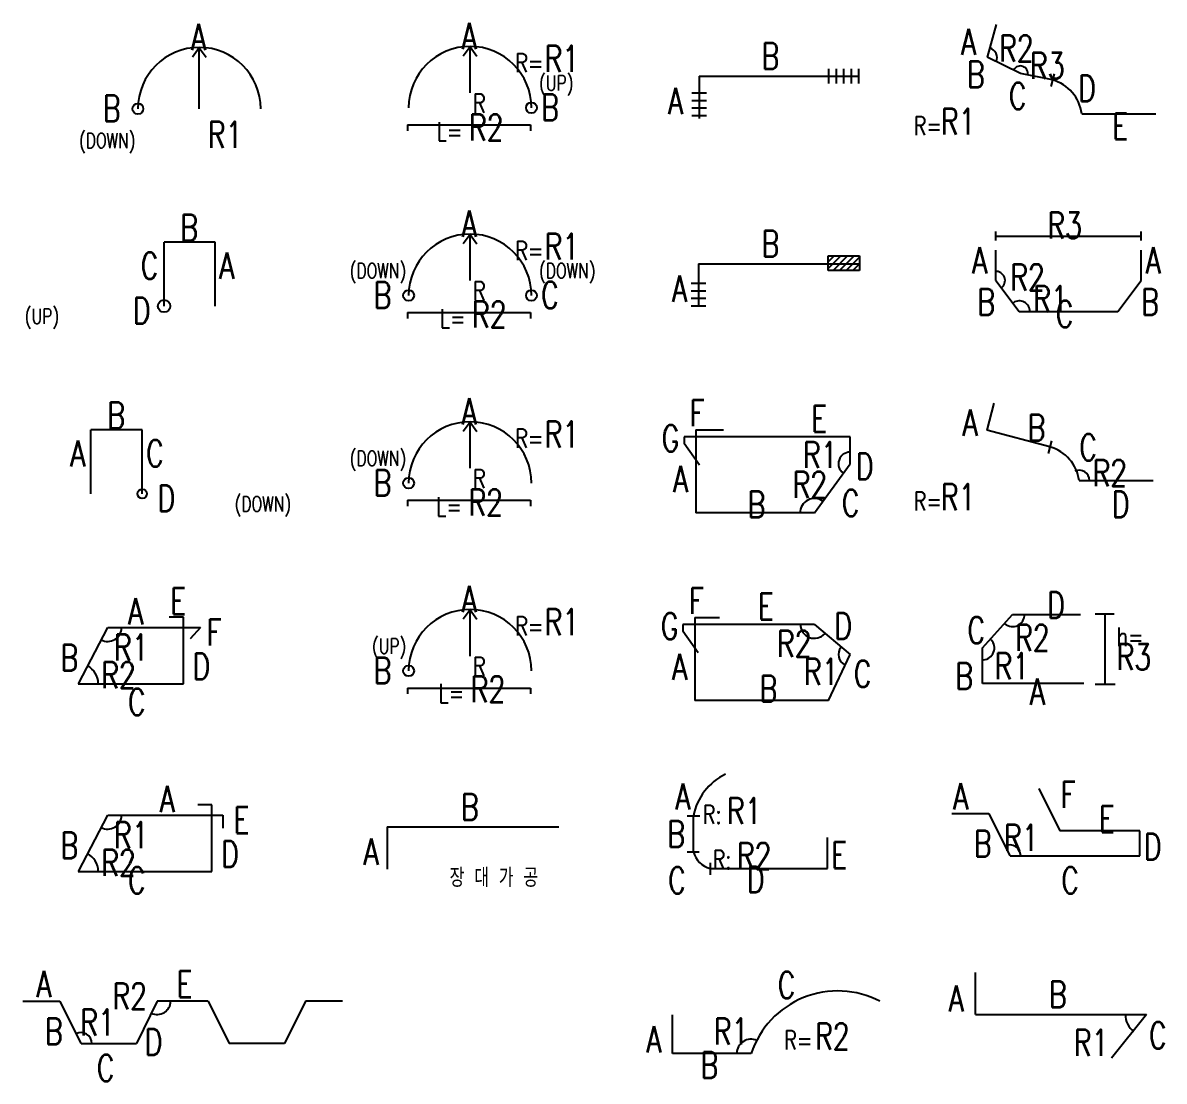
# Model space of a CAD drawing. Header units: millimetres. Extents: x -0.4 to 11.6, y -0.2 to 49.8.
# Drawn here: x 2.831 to 5.87, y -0.161 to 2.658 of the extents above; entities that cross this region are included whole.
import ezdxf
from ezdxf.enums import TextEntityAlignment as Align

# ---------------------------------------------------------------- set-up
doc = ezdxf.new("R2010")
doc.units = ezdxf.units.MM
for name, color, linetype in [('DIM', 7, 'Continuous'), ('SHOP', 2, 'Continuous'), ('TEXT', 3, 'Continuous'), ('TEXTSHOP', 3, 'Continuous')]:
    doc.layers.add(name, color=color, linetype=linetype)
doc.styles.add('ROMANS', font='romans.shx', dxfattribs={"width": 0.75, "bigfont": 'whgtxt.shx'})

# ---------------------------------------------------------------- blocks, each defined once
blk = doc.blocks.new('SSBAR_SHP_401')
at = {"color": 0}
for centre, radius, start, end in [((-0.0107, 0.0524), 0.0355, 243.5797, 0), ((-0.2142, -0.0602), 0.0288, 359.9469, 116.1324)]:
    blk.add_arc(centre, radius, start, end, dxfattribs=at)
at = {"layer": 'SHOP', "color": 2}
for p, q in [((-0.3688, 0.0524), (-0.2699, 0.0524)), ((-0.2699, 0.0524), (-0.2142, -0.0602)), ((-0.0107, 0.0524), (-0.0664, -0.0602)), ((0.1246, 0.0524), (-0.0107, 0.0524)), ((0.1246, 0.0524), (0.1804, -0.0602)), ((0.3839, 0.0524), (0.3281, -0.0602)), ((0.4827, 0.0524), (0.3839, 0.0524)), ((-0.2137, -0.0602), (-0.0664, -0.0602)), ((0.3277, -0.0602), (0.1804, -0.0602))]:
    blk.add_line(p, q, dxfattribs=at)
at = {"layer": 'TEXTSHOP', "color": 4, "style": 'ROMANS', "width": 0.75}
for tag, p in [('A', (-0.3127, 0.063)), ('E', (0.062, 0.063)), ('C', (-0.1483, -0.1608))]:
    blk.add_attdef(tag, text='', height=0.07, dxfattribs=at).set_placement(p, align=Align.CENTER)
for tag, p in [('R2', (-0.0383, 0.0306)), ('B', (-0.263, -0.0628))]:
    blk.add_attdef(tag, text='', height=0.07, dxfattribs=at).set_placement(p, align=Align.RIGHT)
for tag, p in [('R1', (-0.2161, -0.039)), ('D', (-0.0447, -0.0915))]:
    blk.add_attdef(tag, p, '', height=0.07, dxfattribs=at)
blk = doc.blocks.new('SSBAR_SHP_402')
at = {"color": 2}
for p, q in [((0.1347, 0.0752), (0.0969, 0.0752)), ((0.1347, -0.1021), (0.1347, 0.0752)), ((0.1634, 0.0481), (0.1634, 0.0131)), ((-0.2218, -0.1021), (0.1347, -0.1021))]:
    blk.add_line(p, q, dxfattribs=at)
at = {"color": 0}
for centre, radius, start, end in [((-0.143, 0.0481), 0.0376, 242.6219, 359.2117), ((-0.2218, -0.1021), 0.0538, 1.0766, 62.2466)]:
    blk.add_arc(centre, radius, start, end, dxfattribs=at)
at = {"layer": 'SHOP', "color": 2}
for p, q in [((-0.143, 0.0481), (-0.2218, -0.1021)), ((-0.1426, 0.0481), (0.1634, 0.0481))]:
    blk.add_line(p, q, dxfattribs=at)
at = {"layer": 'TEXTSHOP', "color": 4, "style": 'ROMANS', "width": 0.75}
for tag, p in [('A', (0.0359, 0.0561)), ('B', (-0.2217, -0.0678))]:
    blk.add_attdef(tag, text='', height=0.07, dxfattribs=at).set_placement(p, align=Align.RIGHT)
for tag, p in [('E', (0.1924, 0.0001)), ('R1', (-0.1264, -0.0403)), ('D', (0.159, -0.091)), ('R2', (-0.1602, -0.1139))]:
    blk.add_attdef(tag, p, '', height=0.07, dxfattribs=at)
blk.add_attdef('C', text='', height=0.07, dxfattribs=at).set_placement((-0.0654, -0.1605), align=Align.CENTER)
blk = doc.blocks.new('SSBAR_SHP_403')
at = {"color": 2}
for p, q in [((0.0586, 0.0752), (0.0208, 0.0752)), ((0.0586, -0.1021), (0.0586, 0.0752)), ((0.1047, 0.0481), (0.0772, 0.0171)), ((-0.2218, -0.1021), (0.0586, -0.1021))]:
    blk.add_line(p, q, dxfattribs=at)
at = {"color": 0}
for centre, radius, start, end in [((-0.143, 0.0481), 0.0376, 242.6219, 359.2117), ((-0.2218, -0.1021), 0.0538, 1.0766, 62.2466)]:
    blk.add_arc(centre, radius, start, end, dxfattribs=at)
at = {"layer": 'SHOP', "color": 2}
for p, q in [((-0.143, 0.0481), (-0.2218, -0.1021)), ((-0.1426, 0.0481), (0.1047, 0.0481))]:
    blk.add_line(p, q, dxfattribs=at)
at = {"layer": 'TEXTSHOP', "color": 4, "style": 'ROMANS', "width": 0.75}
for tag, p in [('E', (0.0237, 0.0833)), ('F', (0.1205, 0.0001)), ('R1', (-0.1264, -0.0403)), ('D', (0.0828, -0.091)), ('R2', (-0.1602, -0.1139))]:
    blk.add_attdef(tag, p, '', height=0.07, dxfattribs=at)
for tag, p in [('A', (-0.0685, 0.0561)), ('C', (-0.0654, -0.1859))]:
    blk.add_attdef(tag, text='', height=0.07, dxfattribs=at).set_placement(p, align=Align.CENTER)
blk.add_attdef('B', text='', height=0.07, dxfattribs=at).set_placement((-0.2217, -0.0678), align=Align.RIGHT)
blk = doc.blocks.new('SSBAR_SHP_404')
at = {"color": 2}
blk.add_line((-0.0509, 0.0744), (-0.1874, 0.0744), dxfattribs=at)
at = {"color": 40}
blk.add_circle((-0.0509, -0.096), 0.0125, dxfattribs=at)
at = {"layer": 'DIM', "color": 2}
for p, q in [((-0.1874, -0.096), (-0.1874, 0.0744)), ((-0.0509, -0.096), (-0.0509, 0.0744))]:
    blk.add_line(p, q, dxfattribs=at)
at = {"layer": 'TEXT', "style": 'ROMANS', "width": 0.75}
blk.add_text('(DOWN)', height=0.04, dxfattribs=at).set_placement((0.1953, -0.1431))
at = {"layer": 'TEXT', "color": 4, "style": 'ROMANS', "width": 0.75}
blk.add_attdef('B', text='', height=0.07, dxfattribs=at).set_placement((-0.1207, 0.0781), align=Align.CENTER)
blk.add_attdef('A', text='', height=0.07, dxfattribs=at).set_placement((-0.2025, -0.0238), align=Align.RIGHT)
for tag, p in [('C', (-0.0407, -0.0236)), ('D', (-0.0107, -0.1431))]:
    blk.add_attdef(tag, p, '', height=0.07, dxfattribs=at)
blk = doc.blocks.new('SSBAR_SHP_405')
at = {"color": 2}
blk.add_line((0.1437, 0.0744), (0.0072, 0.0744), dxfattribs=at)
at = {"color": 40}
blk.add_circle((0.0072, -0.096), 0.0164, dxfattribs=at)
at = {"layer": 'DIM', "color": 2}
for p, q in [((0.0072, -0.096), (0.0072, 0.0744)), ((0.1437, -0.096), (0.1437, 0.0744))]:
    blk.add_line(p, q, dxfattribs=at)
at = {"layer": 'TEXT', "style": 'ROMANS', "width": 0.75}
blk.add_text('(UP)', height=0.04, dxfattribs=at).set_placement((-0.3635, -0.1431))
at = {"layer": 'TEXT', "color": 4, "style": 'ROMANS', "width": 0.75}
blk.add_attdef('B', text='', height=0.07, dxfattribs=at).set_placement((0.0739, 0.0781), align=Align.CENTER)
for tag, p in [('C', (-0.0079, -0.0238)), ('D', (-0.0289, -0.1431))]:
    blk.add_attdef(tag, text='', height=0.07, dxfattribs=at).set_placement(p, align=Align.RIGHT)
blk.add_attdef('A', (0.1539, -0.0236), '', height=0.07, dxfattribs=at)
blk = doc.blocks.new('SSBAR_SHP_406')
at = {"color": 0}
for p, q in [((0.1011, 0.0918), (0.083, 0.0668)), ((0.1011, -0.0706), (0.1011, 0.0918)), ((0.1011, 0.0918), (0.1192, 0.0668))]:
    blk.add_line(p, q, dxfattribs=at)
at = {"color": 40}
blk.add_circle((-0.0624, -0.0706), 0.0144, dxfattribs=at)
blk.add_arc((0.1011, -0.0706), 0.1635, 0, 180, dxfattribs=at)
at = {"layer": 'TEXTSHOP', "color": 3, "style": 'ROMANS', "width": 0.75}
blk.add_text('(DOWN)', height=0.04, dxfattribs=at).set_placement((-0.0686, -0.1751), align=Align.RIGHT)
at = {"layer": 'TEXTSHOP', "color": 4, "style": 'ROMANS', "width": 0.75}
blk.add_attdef('A', text='', height=0.07, dxfattribs=at).set_placement((0.0989, 0.0856), align=Align.CENTER)
blk.add_attdef('B', text='', height=0.07, dxfattribs=at).set_placement((-0.1087, -0.1047), align=Align.RIGHT)
blk.add_attdef('R1', (0.1234, -0.1743), '', height=0.07, dxfattribs=at)
blk = doc.blocks.new('SSBAR_SHP_502')
at = {"layer": 'SHOP', "color": 2}
for q in [(0.2586, 0.0163), (-0.1986, -0.0963)]:
    blk.add_line((-0.1986, 0.0163), q, dxfattribs=at)
at = {"layer": 'TEXTSHOP', "color": 3, "style": 'ROMANS', "width": 0.75}
blk.add_text('장 대 가 공     ', height=0.05, dxfattribs=at).set_placement((0.1499, -0.1436), align=Align.CENTER)
at = {"layer": 'TEXTSHOP', "color": 4, "style": 'ROMANS', "width": 0.75}
blk.add_attdef('B', text='', height=0.07, dxfattribs=at).set_placement((0.0214, 0.0349), align=Align.CENTER)
blk.add_attdef('A', text='', height=0.07, dxfattribs=at).set_placement((-0.2213, -0.0845), align=Align.RIGHT)
blk = doc.blocks.new('SSBAR_SHP_503')
at = {"color": 0}
for p, q in [((0.022, 0.0946), (0.0038, 0.0696)), ((0.022, -0.0283), (0.022, 0.0946)), ((0.022, 0.0946), (0.0401, 0.0696))]:
    blk.add_line(p, q, dxfattribs=at)
at = {"color": 40}
for p, q in [((-0.1441, -0.1135), (-0.1441, -0.1289)), ((-0.1441, -0.1135), (0.1829, -0.1135)), ((0.1829, -0.1135), (0.1829, -0.1289))]:
    blk.add_line(p, q, dxfattribs=at)
blk.add_circle((-0.1415, -0.0678), 0.0144, dxfattribs=at)
blk.add_arc((0.022, -0.0678), 0.1635, 0, 180, dxfattribs=at)
at = {"layer": 'TEXTSHOP', "color": 3, "style": 'ROMANS', "width": 0.75}
for s, p in [('R=', (0.1421, 0.0266)), ('R', (0.0295, -0.081)), ('L=    ', (-0.0622, -0.1526))]:
    blk.add_text(s, height=0.05, dxfattribs=at).set_placement(p)
blk.add_text('(UP)', height=0.04, dxfattribs=at).set_placement((-0.1477, -0.022), align=Align.RIGHT)
at = {"layer": 'TEXTSHOP', "color": 4, "style": 'ROMANS', "width": 0.75}
blk.add_attdef('A', text='', height=0.07, dxfattribs=at).set_placement((0.0198, 0.0884), align=Align.CENTER)
for tag, p in [('R1', (0.2203, 0.0276)), ('R2', (0.0235, -0.1515))]:
    blk.add_attdef(tag, p, '', height=0.07, dxfattribs=at)
blk.add_attdef('B', text='', height=0.07, dxfattribs=at).set_placement((-0.1879, -0.1019), align=Align.RIGHT)
blk = doc.blocks.new('SSBAR_SHP_504')
at = {"color": 0}
for p, q in [((0.022, 0.0946), (0.0038, 0.0696)), ((0.022, -0.0283), (0.022, 0.0946)), ((0.022, 0.0946), (0.0401, 0.0696))]:
    blk.add_line(p, q, dxfattribs=at)
at = {"color": 40}
for p, q in [((-0.1441, -0.1135), (-0.1441, -0.1289)), ((-0.1441, -0.1135), (0.1829, -0.1135)), ((0.1829, -0.1135), (0.1829, -0.1289))]:
    blk.add_line(p, q, dxfattribs=at)
blk.add_circle((-0.1415, -0.0678), 0.0144, dxfattribs=at)
blk.add_arc((0.022, -0.0678), 0.1635, 0, 180, dxfattribs=at)
at = {"layer": 'TEXTSHOP', "color": 3, "style": 'ROMANS', "width": 0.75}
for s, p in [('R=', (0.1421, 0.0266)), ('R', (0.0295, -0.081)), ('L=    ', (-0.0684, -0.1553))]:
    blk.add_text(s, height=0.05, dxfattribs=at).set_placement(p)
blk.add_text('(DOWN)', height=0.04, dxfattribs=at).set_placement((-0.1477, -0.022), align=Align.RIGHT)
at = {"layer": 'TEXTSHOP', "color": 4, "style": 'ROMANS', "width": 0.75}
blk.add_attdef('A', text='', height=0.07, dxfattribs=at).set_placement((0.0198, 0.0884), align=Align.CENTER)
for tag, p in [('R1', (0.2203, 0.0276)), ('R2', (0.0174, -0.1542))]:
    blk.add_attdef(tag, p, '', height=0.07, dxfattribs=at)
blk.add_attdef('B', text='', height=0.07, dxfattribs=at).set_placement((-0.1879, -0.1019), align=Align.RIGHT)
blk = doc.blocks.new('SSBAR_SHP_505')
at = {"color": 0}
for p, q in [((0.022, 0.0946), (0.0038, 0.0696)), ((0.022, -0.0283), (0.022, 0.0946)), ((0.022, 0.0946), (0.0401, 0.0696))]:
    blk.add_line(p, q, dxfattribs=at)
at = {"color": 40}
for p, q in [((-0.1441, -0.1135), (-0.1441, -0.1289)), ((-0.1441, -0.1135), (0.1829, -0.1135)), ((0.1829, -0.1135), (0.1829, -0.1289))]:
    blk.add_line(p, q, dxfattribs=at)
for centre in [(-0.1415, -0.0678), (0.1854, -0.0678)]:
    blk.add_circle(centre, 0.0144, dxfattribs=at)
blk.add_arc((0.022, -0.0678), 0.1635, 0, 180, dxfattribs=at)
at = {"layer": 'TEXTSHOP', "color": 3, "style": 'ROMANS', "width": 0.75}
for s, height, p in [('R=', 0.05, (0.1421, 0.0266)), ('(DOWN)', 0.04, (0.206, -0.022)), ('R', 0.05, (0.0295, -0.081)), ('L=    ', 0.05, (-0.0588, -0.1543))]:
    blk.add_text(s, height=height, dxfattribs=at).set_placement(p)
blk.add_text('(DOWN)', height=0.04, dxfattribs=at).set_placement((-0.1477, -0.022), align=Align.RIGHT)
at = {"layer": 'TEXTSHOP', "color": 4, "style": 'ROMANS', "width": 0.75}
blk.add_attdef('A', text='', height=0.07, dxfattribs=at).set_placement((0.0198, 0.0884), align=Align.CENTER)
for tag, p in [('R1', (0.2203, 0.0276)), ('C', (0.211, -0.1019)), ('R2', (0.027, -0.1532))]:
    blk.add_attdef(tag, p, '', height=0.07, dxfattribs=at)
blk.add_attdef('B', text='', height=0.07, dxfattribs=at).set_placement((-0.1879, -0.1019), align=Align.RIGHT)
blk = doc.blocks.new('SSBAR_SHP_506')
at = {"color": 0}
for p, q in [((0.022, 0.0946), (0.0038, 0.0696)), ((0.022, -0.0283), (0.022, 0.0946)), ((0.022, 0.0946), (0.0401, 0.0696))]:
    blk.add_line(p, q, dxfattribs=at)
at = {"color": 40}
for p, q in [((-0.1441, -0.1135), (-0.1441, -0.1289)), ((-0.1441, -0.1135), (0.1829, -0.1135)), ((0.1829, -0.1135), (0.1829, -0.1289))]:
    blk.add_line(p, q, dxfattribs=at)
blk.add_circle((0.1854, -0.0678), 0.0144, dxfattribs=at)
blk.add_arc((0.022, -0.0678), 0.1635, 0, 180, dxfattribs=at)
at = {"layer": 'TEXTSHOP', "color": 3, "style": 'ROMANS', "width": 0.75}
for s, height, p in [('R=', 0.05, (0.1421, 0.0266)), ('(UP)', 0.04, (0.206, -0.022)), ('R', 0.05, (0.0295, -0.081)), ('L=    ', 0.05, (-0.0669, -0.1563))]:
    blk.add_text(s, height=height, dxfattribs=at).set_placement(p)
at = {"layer": 'TEXTSHOP', "color": 4, "style": 'ROMANS', "width": 0.75}
blk.add_attdef('A', text='', height=0.07, dxfattribs=at).set_placement((0.0198, 0.0884), align=Align.CENTER)
for tag, p in [('R1', (0.2203, 0.0276)), ('B', (0.211, -0.1019)), ('R2', (0.0189, -0.1552))]:
    blk.add_attdef(tag, p, '', height=0.07, dxfattribs=at)
blk = doc.blocks.new('SSBAR_SHP_601')
at = {"color": 2}
for p, q in [((-0.2393, -0.087), (-0.2393, 0.0155)), ((-0.0295, -0.087), (-0.2393, -0.087))]:
    blk.add_line(p, q, dxfattribs=at)
blk.add_arc((0.2012, -0.1635), 0.243, 62.4702, 161.645, dxfattribs=at)
at = {"color": 7}
blk.add_arc((-0.0295, -0.087), 0.0381, 66.6785, 179.0135, dxfattribs=at)
at = {"layer": 'TEXTSHOP', "style": 'ROMANS', "width": 0.75}
blk.add_text('R=', height=0.05, dxfattribs=at).set_placement((0.0582, -0.0762))
at = {"layer": 'TEXTSHOP', "color": 4, "style": 'ROMANS', "width": 0.75}
for tag, p in [('C', (0.0411, 0.0601)), ('R2', (0.1406, -0.0762))]:
    blk.add_attdef(tag, p, '', height=0.07, dxfattribs=at)
for tag, p in [('R1', (-0.037, -0.0631)), ('A', (-0.2684, -0.0845))]:
    blk.add_attdef(tag, text='', height=0.07, dxfattribs=at).set_placement(p, align=Align.RIGHT)
blk.add_attdef('B', text='', height=0.07, dxfattribs=at).set_placement((-0.1412, -0.1527), align=Align.CENTER)
blk = doc.blocks.new('SSBAR_SHP_602')
at = {"color": 40}
for p, q in [((-0.1996, 0.0463), (-0.1662, 0.0463)), ((0.1735, -0.0943), (0.1735, -0.0115)), ((-0.1996, -0.0502), (-0.1676, -0.0502)), ((-0.139, -0.079), (-0.139, -0.111))]:
    blk.add_line(p, q, dxfattribs=at)
for centre, radius, start, end in [((-0.0309, 0.0168), 0.1551, 115.5436, 169.0441), ((-0.1222, -0.0333), 0.0632, 195.4897, 254.6451)]:
    blk.add_arc(centre, radius, start, end, dxfattribs=at)
at = {"layer": 'SHOP', "color": 2}
for p, q in [((-0.1832, -0.0502), (-0.1832, 0.0463)), ((-0.139, -0.0943), (0.1735, -0.0943))]:
    blk.add_line(p, q, dxfattribs=at)
at = {"layer": 'TEXTSHOP', "color": 3, "style": 'ROMANS', "width": 0.75}
for p in [(-0.1584, 0.0243), (-0.1321, -0.0956)]:
    blk.add_text('R:', height=0.05, dxfattribs=at).set_placement(p)
at = {"layer": 'TEXTSHOP', "color": 4, "style": 'ROMANS', "width": 0.75}
for tag, p in [('A', (-0.1913, 0.0625)), ('B', (-0.2059, -0.0372)), ('C', (-0.2034, -0.1605))]:
    blk.add_attdef(tag, text='', height=0.07, dxfattribs=at).set_placement(p, align=Align.RIGHT)
for tag, p in [('R1', (-0.094, 0.0243)), ('R2', (-0.0676, -0.0956)), ('E', (0.1833, -0.0934))]:
    blk.add_attdef(tag, p, '', height=0.07, dxfattribs=at)
blk.add_attdef('D', text='', height=0.07, dxfattribs=at).set_placement((-0.0178, -0.1586), align=Align.CENTER)
blk = doc.blocks.new('SSBAR_SHP_603')
at = {"color": 2}
for p, q in [((-0.179, 0.0744), (-0.1136, 0.0744)), ((0.1766, -0.1467), (0.2338, -0.0244))]:
    blk.add_line(p, q, dxfattribs=at)
at = {"color": 0}
for centre, radius, start, end in [((0.1389, 0.0559), 0.0371, 180.3407, 318.1311), ((0.2338, -0.0244), 0.0308, 141.186, 244.4741)]:
    blk.add_arc(centre, radius, start, end, dxfattribs=at)
at = {"layer": 'SHOP', "color": 2}
for p, q in [((-0.179, 0.0744), (-0.179, -0.1467)), ((-0.2114, 0.0559), (-0.2114, 0.0382)), ((0.1389, 0.0559), (-0.2114, 0.0559)), ((-0.1703, -0.0199), (-0.2114, 0.0382)), ((0.1389, 0.0559), (0.2338, -0.0244)), ((0.1766, -0.1467), (-0.179, -0.1467))]:
    blk.add_line(p, q, dxfattribs=at)
at = {"layer": 'TEXTSHOP', "color": 4, "style": 'ROMANS', "width": 0.75}
for tag, p in [('F', (-0.1956, 0.0838)), ('D', (0.1916, 0.0169)), ('C', (0.2437, -0.1107))]:
    blk.add_attdef(tag, p, '', height=0.07, dxfattribs=at)
blk.add_attdef('E', text='', height=0.07, dxfattribs=at).set_placement((0.0096, 0.0689), align=Align.CENTER)
for tag, p in [('G', (-0.2229, 0.0163)), ('R2', (0.1314, -0.0304)), ('A', (-0.1996, -0.092)), ('R1', (0.2032, -0.105)), ('B', (0.0397, -0.1503))]:
    blk.add_attdef(tag, text='', height=0.07, dxfattribs=at).set_placement(p, align=Align.RIGHT)
blk = doc.blocks.new('SSBAR_SHP_604')
at = {"color": 40}
blk.add_line((-0.1768, 0.0744), (-0.1034, 0.0744), dxfattribs=at)
at = {"color": 0}
blk.add_arc((0.2338, -0.0159), 0.0308, 89.8536, 233.1569, dxfattribs=at)
at = {"color": 40}
blk.add_arc((0.1389, -0.1467), 0.0382, 53.485, 181.7353, dxfattribs=at)
at = {"layer": 'SHOP', "color": 2}
for p, q in [((-0.1768, 0.0744), (-0.1768, -0.1467)), ((-0.2081, 0.0559), (-0.2081, 0.0382)), ((0.2338, 0.0559), (-0.2081, 0.0559)), ((-0.167, -0.0199), (-0.2081, 0.0382)), ((0.2338, -0.0159), (0.2338, 0.0559)), ((0.1389, -0.1467), (0.2338, -0.0159)), ((0.1389, -0.1467), (-0.1768, -0.1467))]:
    blk.add_line(p, q, dxfattribs=at)
at = {"layer": 'TEXTSHOP', "color": 4, "style": 'ROMANS', "width": 0.75}
for tag, p in [('F', (-0.1934, 0.0838)), ('D', (0.249, -0.0578)), ('C', (0.2118, -0.1558))]:
    blk.add_attdef(tag, p, '', height=0.07, dxfattribs=at)
for tag, p in [('E', (0.1732, 0.0689)), ('G', (-0.2207, 0.0163)), ('R1', (0.2006, -0.0274)), ('A', (-0.1973, -0.092)), ('R2', (0.1729, -0.1066))]:
    blk.add_attdef(tag, text='', height=0.07, dxfattribs=at).set_placement(p, align=Align.RIGHT)
blk.add_attdef('B', text='', height=0.07, dxfattribs=at).set_placement((-0.0154, -0.1593), align=Align.CENTER)
blk = doc.blocks.new('SSBAR_SHP_605')
at = {"color": 40}
for p, q in [((0.1757, -0.0009), (0.1757, 0.0374)), ((0.1757, 0.0374), (0.2586, 0.0374)), ((0.1757, 0.004), (0.2091, 0.0374)), ((0.1757, 0.0217), (0.1914, 0.0374)), ((0.1885, -0.0009), (0.2268, 0.0374)), ((0.2061, -0.0009), (0.2445, 0.0374)), ((0.2238, -0.0009), (0.2586, 0.0339)), ((0.2586, 0.0374), (0.2586, -0.0009)), ((0.2415, -0.0009), (0.2586, 0.0163)), ((0.2586, -0.0009), (0.1757, -0.0009)), ((-0.1505, -0.0363), (-0.1888, -0.0363)), ((-0.1505, -0.0563), (-0.1888, -0.0563)), ((-0.1505, -0.0763), (-0.1888, -0.0763)), ((-0.1505, -0.0963), (-0.1888, -0.0963))]:
    blk.add_line(p, q, dxfattribs=at)
at = {"layer": 'SHOP', "color": 2}
for q in [(0.2586, 0.0163), (-0.1697, -0.0963)]:
    blk.add_line((-0.1697, 0.0163), q, dxfattribs=at)
at = {"layer": 'TEXTSHOP', "color": 4, "style": 'ROMANS', "width": 0.75}
blk.add_attdef('B', text='', height=0.07, dxfattribs=at).set_placement((-0.0425, 0.0349), align=Align.CENTER)
at = {"layer": 'TEXTSHOP', "color": 30, "true_color": 0xf8991e, "style": 'ROMANS', "width": 0.75}
for tag, p in [('T2', (0.1757, 0.0451)), ('O2', (0.2586, 0.0451))]:
    blk.add_attdef(tag, text='', height=0.05, dxfattribs=at).set_placement(p, align=Align.CENTER)
at = {"layer": 'TEXTSHOP', "color": 4, "style": 'ROMANS', "width": 0.75}
blk.add_attdef('A', text='', height=0.07, dxfattribs=at).set_placement((-0.1999, -0.0845), align=Align.RIGHT)
at = {"layer": 'TEXTSHOP', "color": 30, "true_color": 0xf8991e, "style": 'ROMANS', "width": 0.75}
for tag, p in [('COUPLER2', (0.2172, -0.0085)), ('COUPLER1', (-0.1697, -0.1163))]:
    blk.add_attdef(tag, text='', height=0.05, dxfattribs=at).set_placement(p, align=Align.TOP_CENTER)
blk = doc.blocks.new('SSBAR_SHP_606')
at = {"color": 40}
for p, q in [((0.1767, 0.0355), (0.1767, -0.0028)), ((0.1967, 0.0355), (0.1967, -0.0028)), ((0.2167, 0.0355), (0.2167, -0.0028)), ((0.2367, 0.0355), (0.2367, -0.0028)), ((0.2567, 0.0355), (0.2567, -0.0028)), ((-0.1488, -0.0293), (-0.1871, -0.0293)), ((-0.1488, -0.0493), (-0.1871, -0.0493)), ((-0.1488, -0.0693), (-0.1871, -0.0693)), ((-0.1488, -0.0893), (-0.1871, -0.0893))]:
    blk.add_line(p, q, dxfattribs=at)
at = {"layer": 'SHOP', "color": 2}
for q in [(0.2586, 0.0163), (-0.1679, -0.0963)]:
    blk.add_line((-0.1679, 0.0163), q, dxfattribs=at)
at = {"layer": 'TEXTSHOP', "color": 4, "style": 'ROMANS', "width": 0.75}
blk.add_attdef('B', text='', height=0.07, dxfattribs=at).set_placement((0.0214, 0.0349), align=Align.CENTER)
blk.add_attdef('A', text='', height=0.07, dxfattribs=at).set_placement((-0.2107, -0.0845), align=Align.RIGHT)
at = {"layer": 'TEXTSHOP', "color": 30, "true_color": 0xf8991e, "style": 'ROMANS', "width": 0.75}
for tag, p in [('COUPLER2', (0.2167, -0.0228)), ('COUPLER1', (-0.1679, -0.1163))]:
    blk.add_attdef(tag, text='', height=0.05, dxfattribs=at).set_placement(p, align=Align.TOP_CENTER)
blk = doc.blocks.new('SSBAR_SHP_701')
at = {"color": 40}
blk.add_arc((0.2234, 0.0169), 0.0568, 179.7694, 233.2738, dxfattribs=at)
at = {"layer": 'SHOP', "color": 2}
for p, q in [((-0.2325, 0.0169), (-0.2325, 0.1291)), ((-0.2325, 0.0169), (0.2234, 0.0169)), ((0.2234, 0.0169), (0.1302, -0.0992))]:
    blk.add_line(p, q, dxfattribs=at)
at = {"layer": 'TEXTSHOP', "color": 4, "style": 'ROMANS', "width": 0.75}
for tag, p in [('A', (-0.2632, 0.0244)), ('R1', (0.1216, -0.0929))]:
    blk.add_attdef(tag, text='', height=0.07, dxfattribs=at).set_placement(p, align=Align.RIGHT)
blk.add_attdef('B', text='', height=0.07, dxfattribs=at).set_placement((-0.0132, 0.0354), align=Align.CENTER)
blk.add_attdef('C', (0.2298, -0.074), '', height=0.07, dxfattribs=at)
blk = doc.blocks.new('SSBAR_SHP_702')
at = {"color": 2}
for p, q in [((0.2057, 0.0059), (-0.0074, 0.0059)), ((0.2057, -0.0602), (0.2057, 0.0059))]:
    blk.add_line(p, q, dxfattribs=at)
at = {"color": 0}
blk.add_arc((-0.1406, -0.0602), 0.0288, 359.9469, 116.1324, dxfattribs=at)
at = {"layer": 'SHOP', "color": 2}
for p, q in [((-0.0636, 0.1185), (-0.0079, 0.0059)), ((-0.2952, 0.0524), (-0.1964, 0.0524)), ((-0.1964, 0.0524), (-0.1406, -0.0602)), ((-0.1402, -0.0602), (0.2057, -0.0602))]:
    blk.add_line(p, q, dxfattribs=at)
at = {"layer": 'TEXTSHOP', "color": 4, "style": 'ROMANS', "width": 0.75}
for tag, p in [('A', (-0.2717, 0.063)), ('E', (0.1173, 0.0029)), ('C', (0.0196, -0.1608))]:
    blk.add_attdef(tag, text='', height=0.07, dxfattribs=at).set_placement(p, align=Align.CENTER)
for tag, p in [('F', (-0.0056, 0.0676)), ('R1', (-0.1564, -0.0468)), ('D', (0.2157, -0.071))]:
    blk.add_attdef(tag, p, '', height=0.07, dxfattribs=at)
blk.add_attdef('B', text='', height=0.07, dxfattribs=at).set_placement((-0.1895, -0.0628), align=Align.RIGHT)
blk = doc.blocks.new('SSBAR_SHP_703')
at = {"color": 2}
for p, q in [((-0.2134, -0.0067), (-0.1337, 0.0824)), ((-0.1337, 0.0824), (0.0475, 0.0824)), ((-0.2134, -0.1015), (-0.2134, -0.0067)), ((0.0564, -0.1015), (-0.2134, -0.1015))]:
    blk.add_line(p, q, dxfattribs=at)
at = {"color": 0}
for p, q in [((0.0862, 0.0837), (0.1373, 0.0837)), ((0.1132, -0.1028), (0.1132, 0.0836)), ((0.0862, -0.1033), (0.1402, -0.1033))]:
    blk.add_line(p, q, dxfattribs=at)
for centre, radius, start, end in [((-0.1337, 0.0824), 0.0323, 230.7705, 1.0954), ((-0.2134, -0.0067), 0.0316, 274.3541, 43.0504)]:
    blk.add_arc(centre, radius, start, end, dxfattribs=at)
at = {"layer": 'TEXTSHOP', "color": 3, "style": 'ROMANS', "width": 0.75}
blk.add_text('h=', height=0.05, dxfattribs=at).set_placement((0.1435, -0.002))
at = {"layer": 'TEXTSHOP', "color": 4, "style": 'ROMANS', "width": 0.75}
for tag, p in [('D', (-0.0181, 0.0728)), ('A', (-0.0675, -0.158))]:
    blk.add_attdef(tag, text='', height=0.07, dxfattribs=at).set_placement(p, align=Align.CENTER)
for tag, p in [('C', (-0.2066, 0.0056)), ('B', (-0.2388, -0.1168))]:
    blk.add_attdef(tag, text='', height=0.07, dxfattribs=at).set_placement(p, align=Align.RIGHT)
for tag, p in [('R2', (-0.1268, -0.0147)), ('R3', (0.1435, -0.0654)), ('R1', (-0.1812, -0.0901))]:
    blk.add_attdef(tag, p, '', height=0.07, dxfattribs=at)
blk = doc.blocks.new('SSBAR_SHP_704')
at = {"color": 40}
for p, q in [((-0.183, 0.1453), (-0.2021, 0.0737)), ((-0.0339, 0.0289), (-0.2021, 0.0737)), ((-0.0293, 0.045), (-0.0387, 0.0113))]:
    blk.add_line(p, q, dxfattribs=at)
at = {"color": 2}
blk.add_line((0.0438, -0.061), (0.2411, -0.061), dxfattribs=at)
blk.add_arc((-0.0629, -0.0748), 0.1077, 7.3238, 74.3214, dxfattribs=at)
at = {"color": 40}
blk.add_arc((0.0438, -0.061), 0.0276, 0.434, 113.6873, dxfattribs=at)
at = {"layer": 'TEXTSHOP', "style": 'ROMANS', "width": 0.75}
blk.add_text('R=', height=0.05, dxfattribs=at).set_placement((-0.3212, -0.1409), align=Align.RIGHT)
at = {"layer": 'TEXTSHOP', "color": 4, "style": 'ROMANS', "width": 0.75}
blk.add_attdef('A', text='', height=0.07, dxfattribs=at).set_placement((-0.2264, 0.0585), align=Align.RIGHT)
for tag, p in [('B', (-0.0937, 0.0451)), ('C', (0.044, -0.0074)), ('R2', (0.0794, -0.0756)), ('R1', (-0.3247, -0.1395))]:
    blk.add_attdef(tag, p, '', height=0.07, dxfattribs=at)
blk.add_attdef('D', text='', height=0.07, dxfattribs=at).set_placement((0.1541, -0.1592), align=Align.CENTER)
blk = doc.blocks.new('SSBAR_SHP_705')
at = {"color": 40}
for p, q in [((-0.1781, 0.0785), (-0.1781, 0.1022)), ((0.2093, 0.0785), (0.2093, 0.1022)), ((-0.1781, 0.0905), (0.2093, 0.0905)), ((-0.1781, -0.0281), (-0.1156, -0.1106)), ((0.1468, -0.1106), (0.2093, -0.0281))]:
    blk.add_line(p, q, dxfattribs=at)
for centre, radius, start, end in [((-0.1781, -0.0281), 0.0246, 307.405, 93.493), ((-0.1156, -0.1106), 0.0283, 359.2125, 123.8172)]:
    blk.add_arc(centre, radius, start, end, dxfattribs=at)
at = {"layer": 'SHOP', "color": 2}
for p, q in [((-0.1781, -0.0281), (-0.1781, 0.0525)), ((0.2093, -0.0281), (0.2093, 0.0525)), ((-0.1156, -0.1106), (0.1468, -0.1106))]:
    blk.add_line(p, q, dxfattribs=at)
at = {"layer": 'TEXTSHOP', "color": 4, "style": 'ROMANS', "width": 0.75}
for tag, p in [('R3', (0.0052, 0.0841)), ('C', (0.0052, -0.1524))]:
    blk.add_attdef(tag, text='', height=0.07, dxfattribs=at).set_placement(p, align=Align.CENTER)
for tag, p in [('A', (-0.2008, -0.0092)), ('B', (-0.1801, -0.1199))]:
    blk.add_attdef(tag, text='', height=0.07, dxfattribs=at).set_placement(p, align=Align.RIGHT)
for tag, p in [('A', (0.2207, -0.0092)), ('R2', (-0.1398, -0.0542)), ('R1', (-0.0786, -0.1122)), ('B', (0.2086, -0.1199))]:
    blk.add_attdef(tag, p, '', height=0.07, dxfattribs=at)
blk = doc.blocks.new('SSBAR_SHP_706')
at = {"color": 40}
for p, q in [((-0.1774, 0.1542), (-0.2007, 0.0669)), ((-0.1126, 0.0235), (-0.2007, 0.0669)), ((-0.0269, 0.0062), (-0.1126, 0.0235)), ((-0.0223, 0.0223), (-0.0317, -0.0114))]:
    blk.add_line(p, q, dxfattribs=at)
at = {"color": 2}
blk.add_line((0.0508, -0.0837), (0.2481, -0.0837), dxfattribs=at)
at = {"color": 40}
for centre, radius, start, end in [((-0.2023, 0.0652), 0.0277, 338.9444, 71.8478), ((-0.1126, 0.0235), 0.02, 347.7113, 151.1197)]:
    blk.add_arc(centre, radius, start, end, dxfattribs=at)
at = {"color": 2}
blk.add_arc((-0.056, -0.0975), 0.1077, 7.3238, 74.3214, dxfattribs=at)
at = {"layer": 'TEXTSHOP', "style": 'ROMANS', "width": 0.75}
blk.add_text('R=', height=0.05, dxfattribs=at).set_placement((-0.3212, -0.1409), align=Align.RIGHT)
at = {"layer": 'TEXTSHOP', "color": 4, "style": 'ROMANS', "width": 0.75}
for tag, p in [('A', (-0.2305, 0.0727)), ('B', (-0.208, -0.0141)), ('C', (-0.0962, -0.0715))]:
    blk.add_attdef(tag, text='', height=0.07, dxfattribs=at).set_placement(p, align=Align.RIGHT)
for tag, p in [('R2', (-0.1695, 0.0555)), ('R3', (-0.0871, 0.0091)), ('D', (0.0409, -0.0513)), ('R1', (-0.3247, -0.1395))]:
    blk.add_attdef(tag, p, '', height=0.07, dxfattribs=at)
blk.add_attdef('E', text='', height=0.07, dxfattribs=at).set_placement((0.1527, -0.1518), align=Align.CENTER)

msp = doc.modelspace()

# ---------------------------------------------------------------- block references
for name, p, values in [('SSBAR_SHP_406', (3.2, 2.5), {'B': 'B', 'R1': 'R1', 'A': 'A'}), ('SSBAR_SHP_506', (4, 2.5), {'R1': 'R1', 'R2': 'R2', 'B': 'B', 'A': 'A'}), ('SSBAR_SHP_706', (5.6, 2.5), {'R2': 'R2', 'B': 'B', 'C': 'C', 'D': 'D', 'R3': 'R3', 'A': 'A', 'R1': 'R1', 'E': 'E'}), ('SSBAR_SHP_606', (4.8, 2.5), {'B': 'B', 'A': 'A'}), ('SSBAR_SHP_505', (4, 2), {'R1': 'R1', 'R2': 'R2', 'C': 'C', 'B': 'B', 'A': 'A'}), ('SSBAR_SHP_405', (3.2, 2), {'B': 'B', 'A': 'A', 'D': 'D', 'C': 'C'}), ('SSBAR_SHP_404', (3.2, 1.5), {'B': 'B', 'C': 'C', 'D': 'D', 'A': 'A'}), ('SSBAR_SHP_504', (4, 1.5), {'R1': 'R1', 'R2': 'R2', 'B': 'B', 'A': 'A'}), ('SSBAR_SHP_604', (4.8, 1.5), {'R2': 'R2', 'R1': 'R1', 'D': 'D', 'C': 'C', 'F': 'F', 'B': 'B', 'E': 'E', 'A': 'A', 'G': 'G'}), ('SSBAR_SHP_704', (5.6, 1.5), {'C': 'C', 'B': 'B', 'A': 'A', 'R2': 'R2', 'R1': 'R1', 'D': 'D'}), ('SSBAR_SHP_503', (4, 1), {'R1': 'R1', 'R2': 'R2', 'B': 'B', 'A': 'A'}), ('SSBAR_SHP_403', (3.2, 1), {'E': 'E', 'F': 'F', 'D': 'D', 'R2': 'R2', 'R1': 'R1', 'C': 'C', 'A': 'A', 'B': 'B'}), ('SSBAR_SHP_603', (4.8, 1), {'R1': 'R1', 'R2': 'R2', 'D': 'D', 'C': 'C', 'F': 'F', 'B': 'B', 'E': 'E', 'A': 'A', 'G': 'G'}), ('SSBAR_SHP_703', (5.6, 1), {'R2': 'R2', 'R1': 'R1', 'D': 'D', 'B': 'B', 'A': 'A', 'C': 'C', 'R3': 'R3'}), ('SSBAR_SHP_602', (4.8, 0.5), {'E': 'E', 'R1': 'R1', 'R2': 'R2', 'A': 'A', 'C': 'C', 'D': 'D', 'B': 'B'}), ('SSBAR_SHP_402', (3.2, 0.5), {'E': 'E', 'D': 'D', 'R2': 'R2', 'R1': 'R1', 'C': 'C', 'A': 'A', 'B': 'B'}), ('SSBAR_SHP_702', (5.6, 0.5), {'F': 'F', 'E': 'E', 'R1': 'R1', 'C': 'C', 'D': 'D', 'B': 'B', 'A': 'A'}), ('SSBAR_SHP_502', (4, 0.5), {'B': 'B', 'A': 'A'}), ('SSBAR_SHP_401', (3.2, 0), {'R2': 'R2', 'R1': 'R1', 'E': 'E', 'C': 'C', 'D': 'D', 'B': 'B', 'A': 'A'}), ('SSBAR_SHP_601', (4.8, 0), {'R1': 'R1', 'A': 'A', 'C': 'C', 'B': 'B', 'R2': 'R2'}), ('SSBAR_SHP_701', (5.6, 0), {'A': 'A', 'R1': 'R1', 'C': 'C', 'B': 'B'})]:
    msp.add_blockref(name, p).add_auto_attribs(values)
ref = msp.add_blockref('SSBAR_SHP_705', (5.6, 2))
ref.add_attrib('R1', 'R1', (5.5214, 1.8878), dxfattribs={"layer": 'TEXTSHOP', "color": 4, "height": 0.07, "style": 'ROMANS', "width": 0.75})
ref.add_attrib('R2', 'R2', (5.4602, 1.9458), dxfattribs={"layer": 'TEXTSHOP', "color": 4, "height": 0.07, "style": 'ROMANS', "width": 0.75})
ref.add_attrib('R3', 'R3', dxfattribs={"layer": 'TEXTSHOP', "color": 4, "height": 0.07, "style": 'ROMANS', "width": 0.75}).set_placement((5.6052, 2.0841), align=Align.CENTER)
ref.add_attrib('A', 'A', dxfattribs={"layer": 'TEXTSHOP', "color": 4, "height": 0.07, "style": 'ROMANS', "width": 0.75}).set_placement((5.3992, 1.9908), align=Align.RIGHT)
ref.add_attrib('C', 'C', dxfattribs={"layer": 'TEXTSHOP', "color": 4, "height": 0.07, "style": 'ROMANS', "width": 0.75}).set_placement((5.6052, 1.8476), align=Align.CENTER)
ref.add_attrib('B', 'B', dxfattribs={"layer": 'TEXTSHOP', "color": 4, "height": 0.07, "style": 'ROMANS', "width": 0.75}).set_placement((5.4199, 1.8801), align=Align.RIGHT)
ref.add_attrib('A', 'A', (5.8207, 1.9908), dxfattribs={"layer": 'TEXTSHOP', "color": 4, "height": 0.07, "style": 'ROMANS', "width": 0.75})
ref.add_attrib('B', 'B', (5.8086, 1.8801), dxfattribs={"layer": 'TEXTSHOP', "color": 4, "height": 0.07, "style": 'ROMANS', "width": 0.75})
ref = msp.add_blockref('SSBAR_SHP_605', (4.8, 2))
ref.add_attrib('B', 'B', dxfattribs={"layer": 'TEXTSHOP', "color": 4, "height": 0.07, "style": 'ROMANS', "width": 0.75}).set_placement((4.8214, 2.0349), align=Align.CENTER)
ref.add_attrib('A', 'A', dxfattribs={"layer": 'TEXTSHOP', "color": 4, "height": 0.07, "style": 'ROMANS', "width": 0.75}).set_placement((4.6001, 1.9155), align=Align.RIGHT)

doc.saveas('drawing.dxf')
